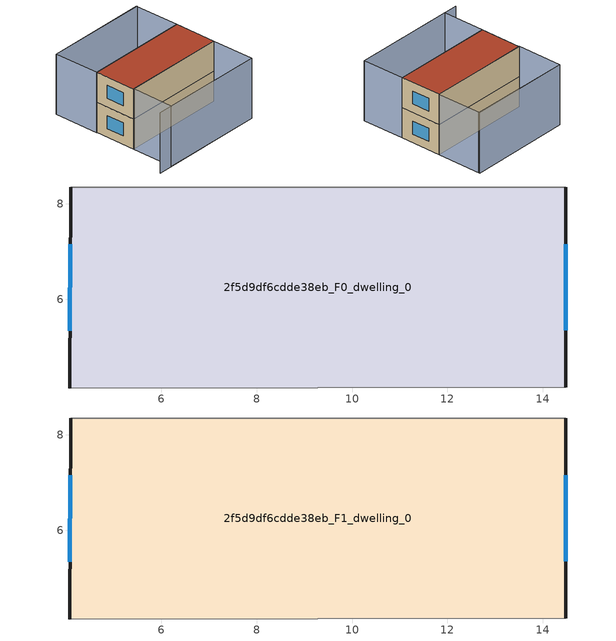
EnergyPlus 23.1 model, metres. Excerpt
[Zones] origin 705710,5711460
2f5d9df6cdde38eb_F0_dwelling_0
 floor ground (EU_floor_Construction): 14.48,8.35 14.47,4.16 4.09,4.14 4.1,8.35 z0
 wall outside (EU_wall_Construction): 14.47,4.16 14.48,8.35 / 4.1,8.35 4.09,4.14 z0:3
 wall adiabatic (EU_wall_Construction): 14.48,8.35 4.1,8.35 / 4.09,4.14 14.47,4.16 z0:3
 window (EU_Window_Construction): 14.48,5.35 14.48,7.15 / 4.1,7.15 4.09,5.34 z0.85:2.15
2f5d9df6cdde38eb_F1_dwelling_0
 floor to 2f5d9df6cdde38eb_F0_dwelling_0 (EU_floor_Construction): 14.48,8.35 14.47,4.16 4.09,4.14 4.1,8.35 z3
 wall outside (EU_wall_Construction): 14.47,4.16 14.48,8.35 / 4.1,8.35 4.09,4.14 z3:6
 wall adiabatic (EU_wall_Construction): 14.48,8.35 4.1,8.35 / 4.09,4.14 14.47,4.16 z3:6
 window (EU_Window_Construction): 14.48,5.35 14.48,7.15 / 4.1,7.15 4.09,5.34 z3.85:5.15
 roof outside (EU_roof_Construction): 14.47,4.16 14.48,8.35 4.1,8.35 4.09,4.14 z6
shading: 2.63,-0.1 14.47,-0.11 / 14.51,12.83 4.06,12.87 / 14.47,4.16 14.47,-0.11 / 14.47,-0.11 4.09,-0.1 / 4.09,-0.1 4.09,4.16 / 4.09,4.16 14.47,4.16 / 4.07,12.87 14.48,12.9 / 14.48,12.9 14.49,8.35 / 14.49,8.35 4.09,8.31 / 4.09,8.31 4.07,12.87 z0:6
[Building]
EU S2 Campaign: North Axis=0; Terrain=City; Solar Distribution=FullExterior
[Site:Location]
London: Latitude=51.5; Longitude=-0.5; Time Zone=0; Elevation=25
[SizingPeriod:WeatherFileDays]
AnnualSizingPeriod: Begin Month=1; Begin Day of Month=1; End Month=12; End Day of Month=31; Day of Week for Start Day=Monday; Use Weather File Daylight Saving Period=No; Use Weather File Rain and Snow Indicators=No
[MATERIAL]
EU_InternalMass_Material: Roughness=MediumRough; Thickness=0.1; Conductivity=1; Density=1800; Specific Heat=900; Thermal Absorptance=0.9; Solar Absorptance=0.7; Visible Absorptance=0.7
[MATERIAL:NOMASS] Roughness=MediumRough; Thermal Absorptance=0.9; Solar Absorptance=0.7; Visible Absorptance=0.7
Name | Thermal Resistance
EU_wall_NoMass | 0.71061
EU_roof_NoMass | 2.41608
EU_floor_NoMass | 1.75078
[WINDOWMATERIAL:SIMPLEGLAZINGSYSTEM]
EU_Window_SimpleGlazing: UFactor=2.64892; Solar Heat Gain Coefficient=0.76; Visible Transmittance=0.76
[CONSTRUCTION]
EU_wall_Construction: EU_wall_NoMass
EU_roof_Construction: EU_roof_NoMass
EU_floor_Construction: EU_floor_NoMass
EU_Window_Construction: EU_Window_SimpleGlazing
EU_InternalMass_Construction: EU_InternalMass_Material
[ZONE] Type=1; Multiplier=1; Ceiling Height=autocalculate; Volume=130.762; Floor Area=autocalculate; Part of Total Floor Area=Yes
2f5d9df6cdde38eb_F0_dwelling_0; 2f5d9df6cdde38eb_F1_dwelling_0
[INTERNALMASS] Construction=EU_InternalMass_Construction; Surface Area=43.5876
Name | Zone or ZoneList
2f5d9df6cdde38eb_F0_dwelling_0_EU_InternalMass | 2f5d9df6cdde38eb_F0_dwelling_0
2f5d9df6cdde38eb_F1_dwelling_0_EU_InternalMass | 2f5d9df6cdde38eb_F1_dwelling_0
[OTHEREQUIPMENT] Fuel Type=Electricity; Design Level Calculation Method=Watts/Area; Power per Zone Floor Area=1; Fraction Latent=0; Fraction Radiant=0; Fraction Lost=0; Carbon Dioxide Generation Rate=0; EndUse Subcategory=EU_Step8_InternalGains
Name | Zone or ZoneList or Space or SpaceList | Schedule
EU_Step8_InternalGain_2f5d9df6cdde38eb_F0_dwelling_0_f000 | 2f5d9df6cdde38eb_F0_dwelling_0 | EU_Step8_GainSchedule_2f5d9df6cdde38eb_F0_dwelling_0_f000
EU_Step8_InternalGain_2f5d9df6cdde38eb_F1_dwelling_0_f000 | 2f5d9df6cdde38eb_F1_dwelling_0 | EU_Step8_GainSchedule_2f5d9df6cdde38eb_F1_dwelling_0_f000
[ZONEVENTILATION:DESIGNFLOWRATE] Schedule=EU_AlwaysOn; Design Flow Rate Calculation Method=AirChanges/Hour; Air Changes per Hour=0.496673; Ventilation Type=Natural; Fan Pressure Rise=0; Fan Total Efficiency=1; Constant Term Coefficient=1; Temperature Term Coefficient=0; Velocity Term Coefficient=0; Velocity Squared Term Coefficient=0; Minimum Indoor Temperature=-100; Maximum Indoor Temperature=100; Delta Temperature=-100; Minimum Outdoor Temperature=-100; Maximum Outdoor Temperature=100; Maximum Wind Speed=40
Name | Zone or ZoneList or Space or SpaceList
EU_ConstantAir_2f5d9df6cdde38eb_F0_dwelling_0 | 2f5d9df6cdde38eb_F0_dwelling_0
EU_ConstantAir_2f5d9df6cdde38eb_F1_dwelling_0 | 2f5d9df6cdde38eb_F1_dwelling_0
[HVACTEMPLATE:THERMOSTAT] Constant Heating Setpoint=20; Constant Cooling Setpoint=50
EU_HeatOnly_2f5d9df6cdde38eb_F0_dwelling_0; EU_HeatOnly_2f5d9df6cdde38eb_F1_dwelling_0
[HVACTEMPLATE:ZONE:IDEALLOADSAIRSYSTEM] System Availability Schedule=EU_AlwaysOn; Maximum Heating Supply Air Temperature=50; Minimum Cooling Supply Air Temperature=13; Maximum Heating Supply Air Humidity Ratio=0.0156; Minimum Cooling Supply Air Humidity Ratio=0.0077; Heating Limit=NoLimit; Cooling Limit=NoLimit; Heating Availability Schedule=EU_AlwaysOn; Cooling Availability Schedule=EU_CoolingOff; Dehumidification Control Type=ConstantSensibleHeatRatio; Cooling Sensible Heat Ratio=0.7; Dehumidification Setpoint=60; Humidification Control Type=None; Humidification Setpoint=30; Outdoor Air Method=None; Outdoor Air Flow Rate per Person=0.00944; Outdoor Air Flow Rate per Zone Floor Area=0; Outdoor Air Flow Rate per Zone=0; Demand Controlled Ventilation Type=None; Outdoor Air Economizer Type=NoEconomizer; Heat Recovery Type=None; Sensible Heat Recovery Effectiveness=0.7; Latent Heat Recovery Effectiveness=0.65
Name | Template Thermostat
2f5d9df6cdde38eb_F0_dwelling_0 | EU_HeatOnly_2f5d9df6cdde38eb_F0_dwelling_0
2f5d9df6cdde38eb_F1_dwelling_0 | EU_HeatOnly_2f5d9df6cdde38eb_F1_dwelling_0
[SIZING:ZONE] Zone Cooling Design Supply Air Temperature Input Method=SupplyAirTemperature; Zone Cooling Design Supply Air Temperature=13; Zone Heating Design Supply Air Temperature Input Method=SupplyAirTemperature; Zone Heating Design Supply Air Temperature=50; Zone Cooling Design Supply Air Humidity Ratio=0.008; Zone Heating Design Supply Air Humidity Ratio=0.008; Cooling Design Air Flow Method=DesignDay; Cooling Design Air Flow Rate=0; Cooling Minimum Air Flow per Zone Floor Area=0.000762; Cooling Minimum Air Flow=0; Cooling Minimum Air Flow Fraction=0.2; Heating Design Air Flow Method=DesignDay; Heating Design Air Flow Rate=0; Heating Maximum Air Flow per Zone Floor Area=0.002032; Heating Maximum Air Flow=0.141576; Heating Maximum Air Flow Fraction=0.3; Account for Dedicated Outdoor Air System=No; Dedicated Outdoor Air System Control Strategy=NeutralSupplyAir; Dedicated Outdoor Air Low Setpoint Temperature for Design=autosize; Dedicated Outdoor Air High Setpoint Temperature for Design=autosize; Zone Load Sizing Method=Sensible Load Only No Latent Load; Zone Latent Cooling Design Supply Air Humidity Ratio Input Method=HumidityRatioDifference; Zone Cooling Design Supply Air Humidity Ratio Difference=0.005; Zone Latent Heating Design Supply Air Humidity Ratio Input Method=HumidityRatioDifference; Zone Humidification Design Supply Air Humidity Ratio Difference=0.005
2f5d9df6cdde38eb_F0_dwelling_0; 2f5d9df6cdde38eb_F1_dwelling_0
[SCHEDULE:CONSTANT]
Name | Hourly Value
EU_AlwaysOn | 1
EU_CoolingOff | 0
[SCHEDULE:FILE] Column Number=1; Rows to Skip at Top=0; Number of Hours of Data=8760; Column Separator=Comma; Interpolate to Timestep=No; Minutes per Item=60; Adjust Schedule for Daylight Savings=Yes
Name | File
EU_Step8_GainSchedule_2f5d9df6cdde38eb_F0_dwelling_0_f000 | ../../schedules/2f5d9df6cdde38eb/2f5d9df6cdde38eb_F0_dwelling_0_f000_gain.csv
EU_Step8_GainSchedule_2f5d9df6cdde38eb_F1_dwelling_0_f000 | ../../schedules/2f5d9df6cdde38eb/2f5d9df6cdde38eb_F1_dwelling_0_f000_gain.csv
